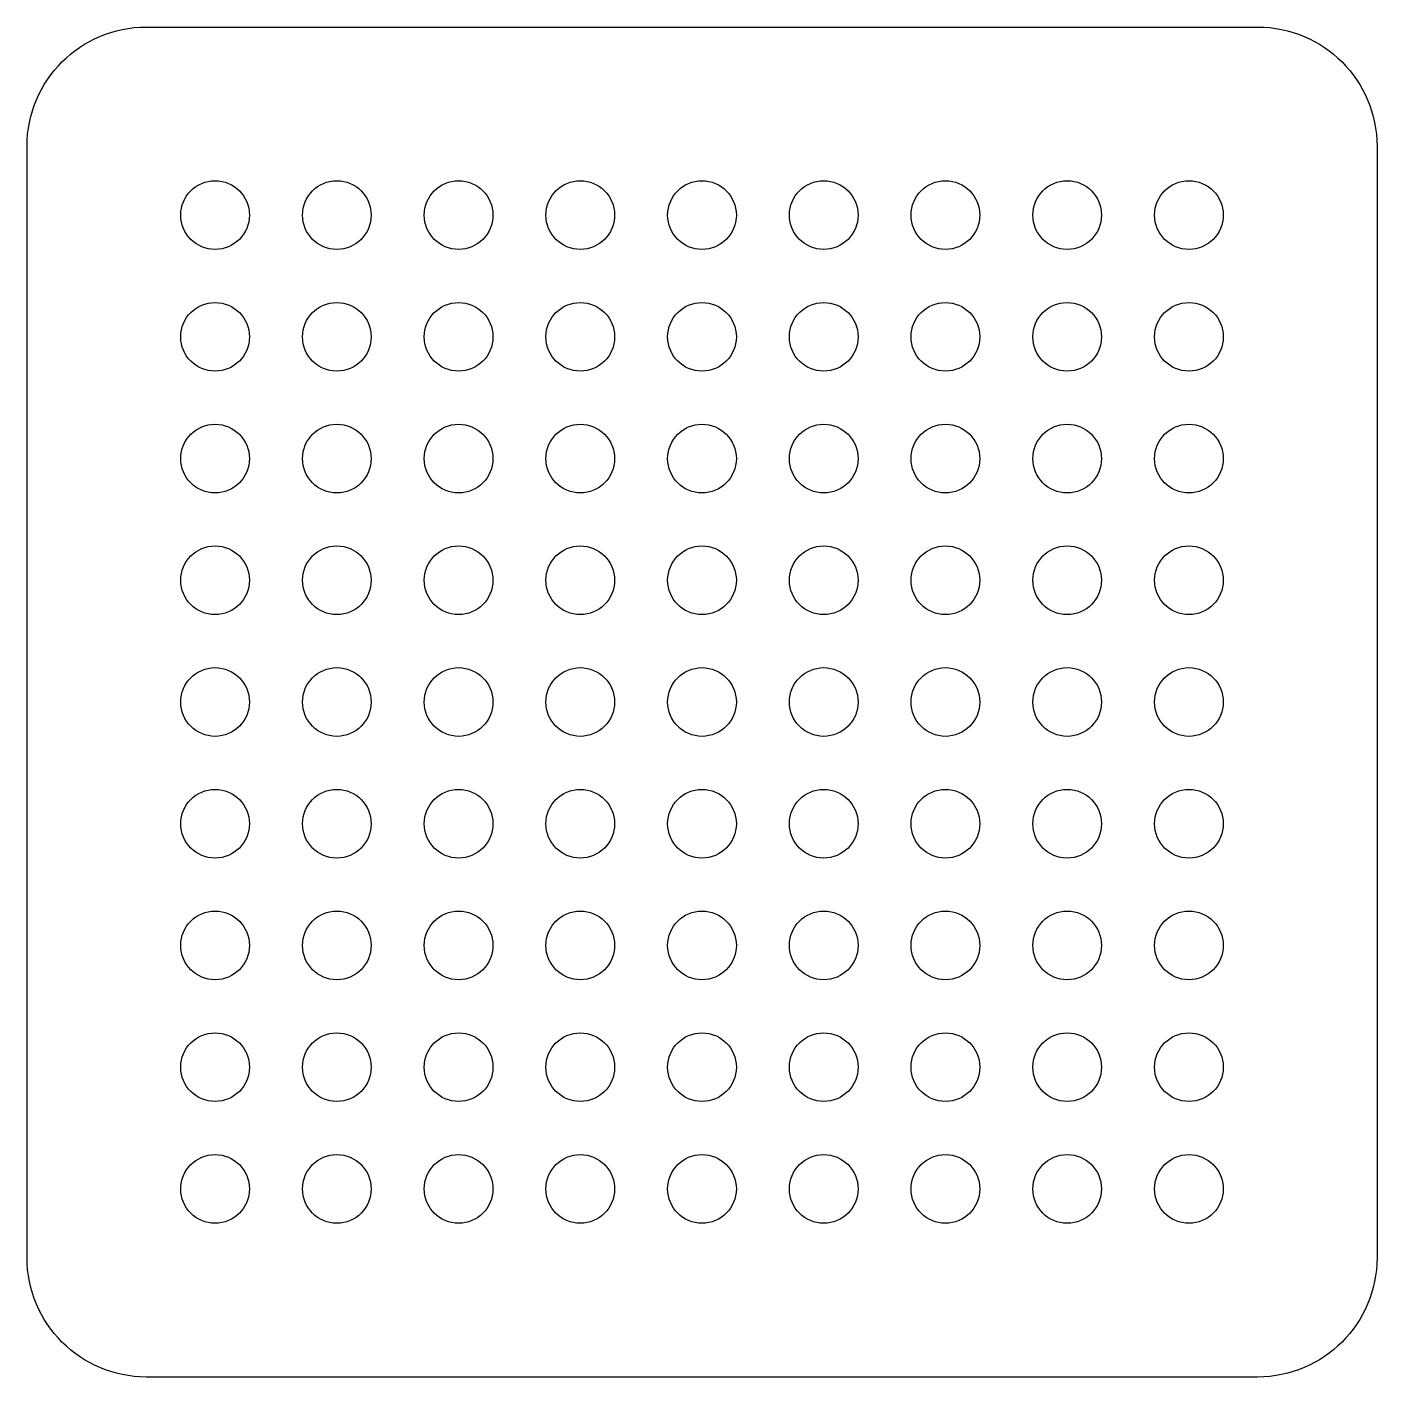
# Model space of a CAD drawing. Header units: millimetres. Extents: x 0 to 226, y 0 to 226.
import ezdxf

# ---------------------------------------------------------------- set-up
doc = ezdxf.new("R2010")
doc.units = ezdxf.units.MM
doc.layers.get('0').update_dxf_attribs({"linetype": 'CONTINUOUS'})

msp = doc.modelspace()

# ---------------------------------------------------------------- linework, layer by layer
msp.add_lwpolyline([(206.06, 0), (20, 0, -0.41421356), (0, 20), (0, 206.06, -0.41421356), (20, 226.06), (206.06, 226.06, -0.41421356), (226.06, 206.06), (226.06, 20, -0.41421356)], format="xyb", close=True)
for centre in [(31.5, 194.56), (51.8825, 194.56), (72.265, 194.56), (92.6475, 194.56), (113.03, 194.56), (133.4125, 194.56), (153.795, 194.56), (174.1775, 194.56), (194.56, 194.56), (31.5, 174.1775), (51.8825, 174.1775), (72.265, 174.1775), (92.6475, 174.1775), (113.03, 174.1775), (133.4125, 174.1775), (153.795, 174.1775), (174.1775, 174.1775), (194.56, 174.1775), (31.5, 153.795), (51.8825, 153.795), (72.265, 153.795), (92.6475, 153.795), (113.03, 153.795), (133.4125, 153.795), (153.795, 153.795), (174.1775, 153.795), (194.56, 153.795), (31.5, 133.4125), (51.8825, 133.4125), (72.265, 133.4125), (92.6475, 133.4125), (113.03, 133.4125), (133.4125, 133.4125), (153.795, 133.4125), (174.1775, 133.4125), (194.56, 133.4125), (31.5, 113.03), (51.8825, 113.03), (72.265, 113.03), (92.6475, 113.03), (113.03, 113.03), (133.4125, 113.03), (153.795, 113.03), (174.1775, 113.03), (194.56, 113.03), (31.5, 92.6475), (51.8825, 92.6475), (72.265, 92.6475), (92.6475, 92.6475), (113.03, 92.6475), (133.4125, 92.6475), (153.795, 92.6475), (174.1775, 92.6475), (194.56, 92.6475), (31.5, 72.265), (51.8825, 72.265), (72.265, 72.265), (92.6475, 72.265), (113.03, 72.265), (133.4125, 72.265), (153.795, 72.265), (174.1775, 72.265), (194.56, 72.265), (31.5, 51.8825), (51.8825, 51.8825), (72.265, 51.8825), (92.6475, 51.8825), (113.03, 51.8825), (133.4125, 51.8825), (153.795, 51.8825), (174.1775, 51.8825), (194.56, 51.8825), (31.5, 31.5), (51.8825, 31.5), (72.265, 31.5), (92.6475, 31.5), (113.03, 31.5), (133.4125, 31.5), (153.795, 31.5), (174.1775, 31.5), (194.56, 31.5)]:
    msp.add_circle(centre, 5.75)

doc.saveas('drawing.dxf')
